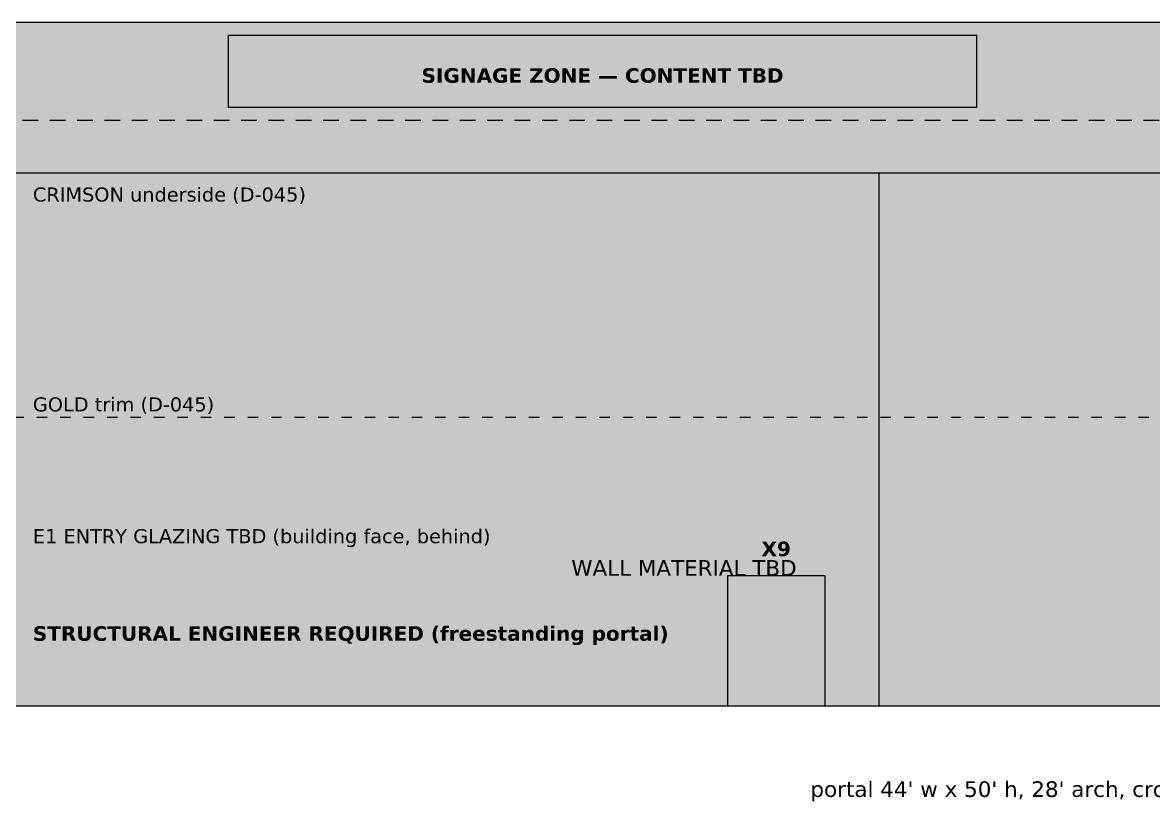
# Model space of a CAD drawing. Header units: inches. Extents: x 0.4 to 16.5, y 0.5 to 10.5.
# Drawn here: x 9.886 to 14.227, y 5.883 to 8.875 of the extents above; entities that cross this region are included whole.
import ezdxf
from ezdxf.enums import TextEntityAlignment as Align

# ---------------------------------------------------------------- set-up
doc = ezdxf.new("R2010")
doc.units = ezdxf.units.IN
doc.header["$MEASUREMENT"] = 0
for name, color, linetype in [('A-ELEV-DOOR', 7, 'Continuous'), ('A-ELEV-FILL', 7, 'Continuous'), ('A-ELEV-HIDN', 7, 'Continuous'), ('A-ELEV-IDEN', 7, 'Continuous'), ('A-ELEV-OTLN', 7, 'Continuous'), ('A-ELEV-SIGN', 7, 'Continuous')]:
    doc.layers.add(name, color=color, linetype=linetype)
doc.styles.add('KS-BOLD', font='DejaVuSans-Bold.ttf')
doc.styles.add('KS-REG', font='DejaVuSans.ttf')

msp = doc.modelspace()

# ---------------------------------------------------------------- hatches: boundary and pattern name
at = {"layer": 'A-ELEV-DOOR', "true_color": 0x5a5a5a}
msp.add_hatch(color=7, dxfattribs=at).paths.add_polyline_path([(12.5917, 6.25), (12.9667, 6.25), (12.9667, 6.75), (12.5917, 6.75)])
at = {"layer": 'A-ELEV-FILL', "true_color": 0xcdcdcd}
msp.add_hatch(color=7, dxfattribs=at).paths.add_polyline_path([(4.3625, 6.25), (14.425, 6.25), (14.425, 8.875), (4.3625, 8.875)])
at = {"layer": 'A-ELEV-FILL', "true_color": 0xe4e4e4}
msp.add_hatch(color=7, dxfattribs=at).paths.add_polyline_path([(1.3, 6.25), (14.425, 6.25), (14.425, 8.2969), (1.3, 8.2969)])

# ---------------------------------------------------------------- linework, layer by layer
at = {"layer": 'A-ELEV-DOOR'}
msp.add_lwpolyline([(12.5917, 6.25), (12.9667, 6.25), (12.9667, 6.75), (12.5917, 6.75)], close=True, dxfattribs=at)
at = {"layer": 'A-ELEV-HIDN'}
for p, q in [((9.885, 8.5), (9.945, 8.5)), ((9.99, 8.5), (10.05, 8.5)), ((10.095, 8.5), (10.155, 8.5)), ((10.2, 8.5), (10.26, 8.5)), ((10.305, 8.5), (10.365, 8.5)), ((10.41, 8.5), (10.47, 8.5)), ((10.515, 8.5), (10.575, 8.5)), ((10.62, 8.5), (10.68, 8.5)), ((10.725, 8.5), (10.785, 8.5)), ((10.83, 8.5), (10.89, 8.5)), ((10.935, 8.5), (10.995, 8.5)), ((11.04, 8.5), (11.1, 8.5)), ((11.145, 8.5), (11.205, 8.5)), ((11.25, 8.5), (11.31, 8.5)), ((11.355, 8.5), (11.415, 8.5)), ((11.46, 8.5), (11.52, 8.5)), ((11.565, 8.5), (11.625, 8.5)), ((11.67, 8.5), (11.73, 8.5)), ((11.775, 8.5), (11.835, 8.5)), ((11.88, 8.5), (11.94, 8.5)), ((11.985, 8.5), (12.045, 8.5)), ((12.09, 8.5), (12.15, 8.5)), ((12.195, 8.5), (12.255, 8.5)), ((12.3, 8.5), (12.36, 8.5)), ((12.405, 8.5), (12.465, 8.5)), ((12.51, 8.5), (12.57, 8.5)), ((12.615, 8.5), (12.675, 8.5)), ((12.72, 8.5), (12.78, 8.5)), ((12.825, 8.5), (12.885, 8.5)), ((12.93, 8.5), (12.99, 8.5)), ((13.035, 8.5), (13.095, 8.5)), ((13.14, 8.5), (13.2, 8.5)), ((13.245, 8.5), (13.305, 8.5)), ((13.35, 8.5), (13.41, 8.5)), ((13.455, 8.5), (13.515, 8.5)), ((13.56, 8.5), (13.62, 8.5)), ((13.665, 8.5), (13.725, 8.5)), ((13.77, 8.5), (13.83, 8.5)), ((13.875, 8.5), (13.935, 8.5)), ((13.98, 8.5), (14.04, 8.5)), ((14.085, 8.5), (14.145, 8.5)), ((14.19, 8.5), (14.25, 8.5)), ((9.85, 7.3594), (9.89, 7.3594)), ((9.94, 7.3594), (9.98, 7.3594)), ((10.03, 7.3594), (10.07, 7.3594)), ((10.12, 7.3594), (10.16, 7.3594)), ((10.21, 7.3594), (10.25, 7.3594)), ((10.3, 7.3594), (10.34, 7.3594)), ((10.39, 7.3594), (10.43, 7.3594)), ((10.48, 7.3594), (10.52, 7.3594)), ((10.57, 7.3594), (10.61, 7.3594)), ((10.66, 7.3594), (10.7, 7.3594)), ((10.75, 7.3594), (10.79, 7.3594)), ((10.84, 7.3594), (10.88, 7.3594)), ((10.93, 7.3594), (10.97, 7.3594)), ((11.02, 7.3594), (11.06, 7.3594)), ((11.11, 7.3594), (11.15, 7.3594)), ((11.2, 7.3594), (11.24, 7.3594)), ((11.29, 7.3594), (11.33, 7.3594)), ((11.38, 7.3594), (11.42, 7.3594)), ((11.47, 7.3594), (11.51, 7.3594)), ((11.56, 7.3594), (11.6, 7.3594)), ((11.65, 7.3594), (11.69, 7.3594)), ((11.74, 7.3594), (11.78, 7.3594)), ((11.83, 7.3594), (11.87, 7.3594)), ((11.92, 7.3594), (11.96, 7.3594)), ((12.01, 7.3594), (12.05, 7.3594)), ((12.1, 7.3594), (12.14, 7.3594)), ((12.19, 7.3594), (12.23, 7.3594)), ((12.28, 7.3594), (12.32, 7.3594)), ((12.37, 7.3594), (12.41, 7.3594)), ((12.46, 7.3594), (12.5, 7.3594)), ((12.55, 7.3594), (12.59, 7.3594)), ((12.64, 7.3594), (12.68, 7.3594)), ((12.73, 7.3594), (12.77, 7.3594)), ((12.82, 7.3594), (12.86, 7.3594)), ((12.91, 7.3594), (12.95, 7.3594)), ((13, 7.3594), (13.04, 7.3594)), ((13.09, 7.3594), (13.13, 7.3594)), ((13.18, 7.3594), (13.22, 7.3594)), ((13.27, 7.3594), (13.31, 7.3594)), ((13.36, 7.3594), (13.4, 7.3594)), ((13.45, 7.3594), (13.49, 7.3594)), ((13.54, 7.3594), (13.58, 7.3594)), ((13.63, 7.3594), (13.67, 7.3594)), ((13.72, 7.3594), (13.76, 7.3594)), ((13.81, 7.3594), (13.85, 7.3594)), ((13.9, 7.3594), (13.94, 7.3594)), ((13.99, 7.3594), (14.03, 7.3594)), ((14.08, 7.3594), (14.12, 7.3594)), ((14.17, 7.3594), (14.21, 7.3594))]:
    msp.add_line(p, q, dxfattribs=at)
at = {"layer": 'A-ELEV-OTLN'}
for p, q in [((13.175, 6.25), (13.175, 8.2969)), ((1.175, 6.25), (16.425, 6.25))]:
    msp.add_line(p, q, dxfattribs=at)
for points in [[(4.3625, 6.25), (14.425, 6.25), (14.425, 8.875), (4.3625, 8.875)], [(1.3, 6.25), (14.425, 6.25), (14.425, 8.2969), (1.3, 8.2969)]]:
    msp.add_lwpolyline(points, close=True, dxfattribs=at)
at = {"layer": 'A-ELEV-SIGN'}
msp.add_lwpolyline([(10.675, 8.55), (13.55, 8.55), (13.55, 8.825), (10.675, 8.825)], close=True, dxfattribs=at)

# ---------------------------------------------------------------- texts
at = {"layer": 'A-ELEV-IDEN'}
for s, height, style, p in [('CRIMSON underside (D-045)', 0.054, 'KS-REG', (9.925, 8.1875)), ('GOLD trim (D-045)', 0.054, 'KS-REG', (9.925, 7.3812)), ('E1 ENTRY GLAZING TBD (building face, behind)', 0.054, 'KS-REG', (9.925, 6.875)), ('STRUCTURAL ENGINEER REQUIRED (freestanding portal)', 0.056, 'KS-BOLD', (9.925, 6.5))]:
    msp.add_text(s, height=height, dxfattribs=dict(at, style=style)).set_placement(p)
for s, height, style, p in [('X9', 0.056, 'KS-BOLD', (12.7792, 6.825)), ('WALL MATERIAL TBD', 0.06, 'KS-REG', (12.425, 6.75))]:
    msp.add_text(s, height=height, dxfattribs=dict(at, style=style)).set_placement(p, align=Align.CENTER)
at = {"layer": 'A-ELEV-IDEN', "style": 'KS-REG'}
msp.add_text("portal 44' w x 50' h, 28' arch, crown 34' (ASSUMED, render proportions) · W ← → E", height=0.06, dxfattribs=at).set_placement((16.3, 5.9), align=Align.RIGHT)
at = {"layer": 'A-ELEV-SIGN', "style": 'KS-BOLD'}
msp.add_text('SIGNAGE ZONE — CONTENT TBD', height=0.056, dxfattribs=at).set_placement((12.1125, 8.6438), align=Align.CENTER)

doc.saveas('drawing.dxf')
